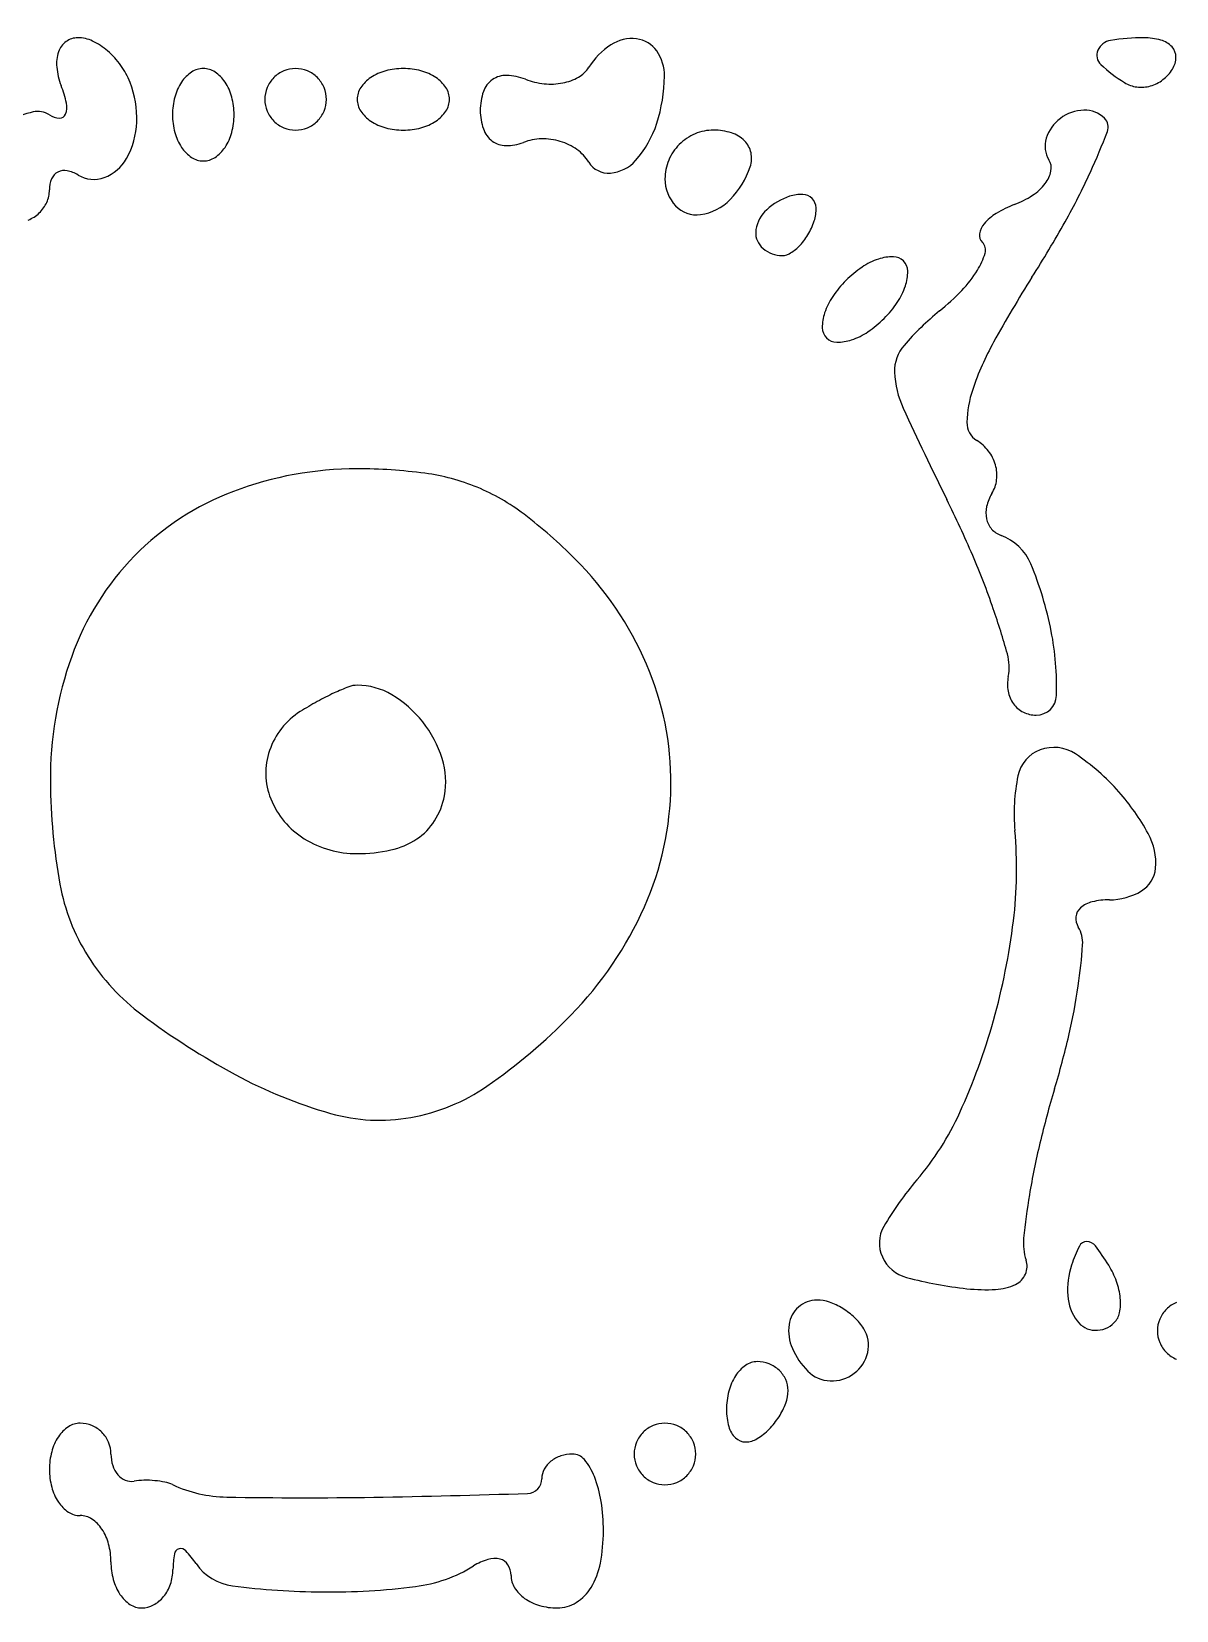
# Model space of a CAD drawing. Header units: metres. Extents: x -22 to 82, y -7 to 32.
# Drawn here: x 10.2947 to 10.3734, y 27.8748 to 27.9833 of the extents above; entities that cross this region are included whole.
import ezdxf

# ---------------------------------------------------------------- set-up
doc = ezdxf.new("R2010")
doc.units = ezdxf.units.M
doc.header["$LTSCALE"] = 2
doc.header["$MEASUREMENT"] = 0
doc.layers.add('ZSILUETAEDIFICIO', color=253, linetype='CONTINUOUS')
doc.layers.add('ZVEREDA', color=253, linetype='CONTINUOUS')

msp = doc.modelspace()

# ---------------------------------------------------------------- hatches: boundary and pattern name
at = {"layer": 'ZVEREDA'}
h = msp.add_hatch(dxfattribs=at)
h.set_pattern_fill('AR-SAND', color=256, scale=0.08)
h.set_pattern_definition([(37.50000000000001, (100.3217642182751, 117.4581959786875), (-0.0050394686487687, 0.1541459015210527), [0, -0.1216, 0, -0.136, 0, -0.13]), (7.499999999999999, (100.3217642182751, 117.4581959786875), (0.1415821364214182, 0.2257716852183792), [0, -0.0656, 0, -0.1096, 0, -0.042]), (327.5, (100.2233642182753, 117.4581959786875), (0.2491313489401196, 0.0004527242829572), [0, -0.04, 0, -0.144, 0, -0.188]), (317.5, (100.2233642182753, 117.4581959786875), (0.2404901283657835, 0.0702140451947399), [0, -0.02, 0, -0.0944, 0, -0.108])])
h.paths.add_polyline_path([(31.4583351261974, 30.10001185127862), (-5.580466054143699, 30.14202237673669), (-5.496152509190097, 24.7095630808688), (0.5053741138006274, 24.71459050236479), (0.5053741138006274, 23.02514520136083), (2.905374113800207, 23.02514520136083), (2.905811148500817, 24.71459050236479), (7.70575982083821, 24.71459050236479), (7.70575982083821, 23.02524487001511), (10.1053227861378, 23.02524487001511), (10.1057598208379, 24.71459050236479), (12.50561829493628, 24.71459050236479), (14.90575982083172, 24.71459050236479), (14.90575982083172, 23.02514520136083), (17.30547676903481, 23.02514520136083), (17.30591380373539, 24.71459050236479), (22.10547676902863, 24.63459050236452), (22.10547676902863, 23.02461800278962), (24.5050398048495, 23.02461800278962), (24.5050398048495, 24.63406330379348), (31.4583221007949, 24.61459050236454), (29.30561829493013, 24.61459050236454), (29.30561829493013, 20.61092766967829), (30.50572014345363, 20.61326742045304), (30.50572014345363, 24.61459050236454), (31.4583221007949, 24.61459050236454)])
h.paths.add_polyline_path([(3.274978631708791, 29.84745587849517), (21.85115500656482, 29.84745587849517), (21.85115500656482, 26.26298918530352), (3.274978631708791, 26.26298918530352)], flags=16)
edge = h.paths.add_edge_path(flags=0)
edge.add_line((4.190763625501631, 28.45334721717251), (4.191796270515823, 28.45334721717251))
edge.add_arc((4.030850849770815, 28.47872758158093), 0.1629343160792154, 351.0385129392877, 357.3660182868147)
edge.add_arc((4.112611057247875, 28.47496619707363), 0.0810876329450389, 344.53720768220717, 357.3660765305271, ccw=False)
edge = h.paths.add_edge_path(flags=0)
edge.add_arc((4.129473601766023, 28.48361260777853), 0.0424070857397566, 8.446156974039805, 17.04280200703507)
edge.add_arc((4.048520085864993, 28.46875624364435), 0.1245244297232045, 3.3254775150875844, 12.657113459455672, ccw=False)
edge.add_arc((4.009668740244905, 28.46649875537224), 0.1634413066505545, 3.325477516473139, 5.867953198212037)
edge.add_arc((4.024461425057098, 28.46801930679646), 0.148570677863494, 5.867861931155238, 8.446156969658695)
edge = h.paths.add_edge_path(flags=0)
edge.add_arc((4.187625943115307, 27.71049756740979), 0.005506773619038, 0, 44.649192788606285, ccw=False)
edge.add_line((4.193132716734738, 27.71049756740979), (4.193170576032799, 27.71059180186387))
edge.add_arc((4.083131412969806, 27.72142825678299), 0.110571452748189, 354.3757511834748, 357.7808422671732)
edge.add_arc((4.083495542828814, 27.72707965905653), 0.1105714527485412, 354.8460124112327, 363.6003750095574)
edge.add_arc((4.265141154600997, 27.71569919341579), 0.0736096129205384, 165.585485692761, 181.0365879312016)
edge = h.paths.add_edge_path(flags=0)
edge.add_ellipse((4.155844521799992, 27.55226263330349), major_axis=(-0.004886144824328529, 0.5517489951021792), ratio=0.0764573230342362, start_angle=264.41174822548277, end_angle=281.9145976805995, ccw=False)
edge.add_arc((-177.0033036909715, 27.24610176780652), 181.2017851309283, -3.410605131648481e-12, 0.07993633669821065, ccw=False)
edge.add_line((4.198481439956822, 27.24610176779618), (4.210484766247419, 27.6590139235833))
edge.add_ellipse((4.18687514976483, 27.77778923014426), major_axis=(0.01575538398604225, -0.1077800230216994), ratio=0.5161088083865675, start_angle=337.05526251174393, end_angle=345.80434126128097, ccw=False)
edge = h.paths.add_edge_path(flags=0)
edge.add_arc((387.0379938681306, 26.57348742740584), 383.1770730560518, 179.7962796488156, 179.8227156500893, ccw=False)
edge.add_arc((63.47661150482531, 27.72394417231078), 59.61364541384286, 179.6242268241421, 179.7962796450261, ccw=False)
edge.add_arc((107.9126775625507, 27.43250698258277), 104.0506671673548, 179.4892207827528, 179.6242268252662, ccw=False)
edge.add_arc((4.908773407262004, 28.32581589378475), 1.043191389333353, 173.5744382351789, 178.1175676432889, ccw=False)
edge.add_arc((3.941956756071903, 28.43638332363668), 0.0700943375474026, 136.9440126095541, 174.9430767679891, ccw=False)
edge.add_arc((3.939591411760631, 28.44492007257332), 0.0627084935053294, 98.57263522089539, 141.1716653543758, ccw=False)
edge.add_arc((3.971787529488921, 28.27408536092594), 0.2365196678389941, 91.78341864015289, 100.1162303726033, ccw=False)
edge.add_arc((4.161354391850892, 22.18584956753244), 6.327705978506592, 91.01273401402932, 91.78341864030182, ccw=False)
edge.add_line((4.049514576590127, 28.51256710557305), (4.169165289891879, 28.51468221717266))
edge.add_line((4.169165289891879, 28.51468221717232), (4.179750299263304, 28.53043944484654))
edge.add_arc((4.190827730734469, 28.52494372944767), 0.0123657743692955, 51.76101418273163, 153.6131534045893, ccw=False)
edge.add_line((4.198481439891822, 28.53465625290397), (4.198481439891822, 28.53636044799151))
edge.add_arc((4.193339192636984, 28.51586697619842), 0.0211287740527576, 75.9140893002533, 183.0668013861589)
edge.add_line((4.172240678425823, 28.51473658199643), (4.049514576590127, 28.51256710557305))
edge.add_arc((4.161354391844498, 22.18584956753244), 6.327705978506354, 91.01273401397248, 91.78341864024476)
edge.add_arc((3.971787529489319, 28.27408536092594), 0.2365196678390667, 91.78341864027549, 100.1162378328985)
edge.add_arc((3.941258338745911, 28.44519436956017), 0.0627084935053418, 100.1162378329312, 120.5228893311077)
edge.add_arc((3.942263761789718, 28.43729516592452), 0.0700943375474093, 117.9506432260986, 158.4595108276586)
edge.add_arc((4.001405707587139, 28.41591235581501), 0.1329691207264811, 159.2459526752788, 175.8968395766796)
edge.add_arc((4.909294928725814, 28.35078371074917), 1.04319138933335, 175.8968395763732, 179.4892207827571)
edge.add_arc((107.9126775622392, 27.43250698108915), 104.0506671670563, 179.4892207819287, 179.6242268244366)
edge.add_arc((63.47661150489225, 27.72394417644966), 59.6136454138861, 179.6242268281098, 179.7962796489794)
edge.add_arc((387.0379938451551, 26.57348740949783), 383.1770730331307, 179.7962796461218, 179.8227156473993)
edge.add_line((3.862755088178147, 27.75911035599103), (3.884622839891307, 27.72070371717251))
edge.add_arc((3.929255688633731, 27.74845655913333), 0.0525576961415898, 211.8734753522308, 222.0820973833024)
edge.add_arc((3.940104661909288, 27.75825274944765), 0.0671749997825091, 222.0818102784924, 230.2563674642507)
edge.add_arc((3.958449832274908, 27.78343227505326), 0.0982851158739191, 231.4181484407944, 254.9741783521728)
edge.add_arc((3.959368323424485, 27.7758030788865), 0.0911999037654329, 253.1739702547738, 268.217256623099)
edge.add_arc((3.968627737210397, 41.24924821526616), 13.56460629090511, 269.9489048779313, 270.3532500274084)
edge.add_arc((4.049525169780992, 16.95504494612499), 10.72985513343538, 89.5075836061958, 89.98540653837108, ccw=False)
edge.add_arc((4.130247462298712, 27.54011210430104), 0.1448483138350315, 64.17034698782749, 85.44946313993978, ccw=False)
edge.add_arc((4.191746138397974, 27.66642980881176), 0.0043674083606586, 1.4282544963651844, 68.34992075025048, ccw=False)
edge.add_arc((4.197384248272812, 27.67701561994579), 0.0105538936861254, 212.0429010611537, 263.0773218994982, ccw=False)
edge.add_arc((4.200612712082403, 27.70999352945552), 0.0404527841329601, 231.8085000024286, 252.4850053579366, ccw=False)
edge.add_arc((4.161788889977004, 27.66257060467501), 0.0208577567284913, 48.53142696656482, 82.63062587060486)
edge.add_arc((4.11933816690663, 27.13308106570912), 0.5520225538390414, 85.31102351279071, 89.99478211468639)
edge.add_arc((4.118411279294634, 16.9552485283175), 10.72985513343608, 89.99478211606726, 90.35325002811415)
edge.add_arc((4.073781246147718, 41.2494889468843), 13.56460629090747, 269.50474175352076, 269.9090879921701, ccw=False)
edge.add_arc((3.956613111675125, 27.77658927219733), 0.0911999037654514, 239.2648217281377, 269.94890487625094, ccw=False)
edge.add_arc((3.940104661909288, 27.75825274944765), 0.0671749997825307, 215.766892496466, 243.3781184107606, ccw=False)
edge.add_line((3.885598753388649, 27.71898970661965), (3.862755088177721, 27.75911035598011))
edge = h.paths.add_edge_path(flags=0)
edge.add_arc((3.982208672812931, 27.77710128656037), 0.0039699795081061, 57.093542815945284, 128.0095147918335, ccw=False)
edge.add_arc((3.983777369758798, 27.77691396217733), 0.0035691351575788, -36.39606693346491, 80.51639118771561, ccw=False)
edge.add_arc((3.985008823383225, 27.77555727172944), 0.0018093348073117, 293.7971605359992, 335.12409378026587, ccw=False)
edge.add_arc((3.984854518882713, 27.77590723729099), 0.002191808038586, 257.1681723130867, 293.7964911424778, ccw=False)
edge.add_arc((3.98554989726631, 27.77896024180501), 0.0053230039216045, 238.282669802615, 257.1684968903267, ccw=False)
edge.add_arc((3.980302814458611, 27.77683864407101), 0.0034331700992157, 99.02971341141892, 315.4979837284754, ccw=False)
edge = h.paths.add_edge_path(flags=0)
edge.add_arc((4.003867887505493, 27.77651366478631), 0.0041965817445002, 179.5419055987072, 270.4580944011244)
edge.add_arc((4.003949051078308, 27.77651352882827), 0.0041965817444636, 269.3499522369119, 383.1232100615633)
edge.add_arc((4.003864094692489, 27.77672872215237), 0.0041965817444639, 19.96411019100292, 182.4788541983977)
edge = h.paths.add_edge_path(flags=0)
edge.add_arc((3.979353550216473, 28.42993420992462), 0.0009651872828333, 125.0907544769644, 237.6009057839097)
edge.add_arc((3.995965221876986, 28.40704187017155), 0.0279429480104366, 127.8062335931203, 268.779035296377)
edge.add_line((3.995369806797299, 28.37910526650563), (4.002718144077988, 28.38645734180113))
edge.add_arc((4.10007393273122, 28.38764962442366), 0.0973630891154655, 166.3647067637932, 180.7016464897838, ccw=False)
edge.add_arc((3.991574634341134, 28.42003595056144), 0.0167827455633406, 325.7976337708378, 488.477492724186)
edge.add_arc((3.995342312636922, 28.45231582363164), 0.0238394652163404, 233.4109544616884, 272.5958997522416)
edge.add_arc((3.987035091752404, 28.42505208948006), 0.0100004255996245, 20.17316381762081, 145.4473270086913)

# ---------------------------------------------------------------- linework, layer by layer
at = {"layer": 'ZSILUETAEDIFICIO'}
for centre, radius, start, end in [((10.29788439042682, 27.98149539649131), 0.0013761697627867, 90.0004711870397, 126.1890450911777), ((10.29788440290642, 27.98052454962436), 0.0023470166298763, 64.55585250378189, 90.00058093478525), ((10.33596564561248, 27.98011964193927), 0.0026951102455217, 83.18615305759296, 122.8468813731095), ((10.33605258711373, 27.98084731435051), 0.0019622624011989, 34.72667993672223, 83.18596326425683), ((10.37113656104913, 27.96833488388285), 0.0145366823713132, 89.99983027874644, 99.02840938595568), ((10.37113660548923, 27.97849406249435), 0.004377503759770001, 74.56910225859814, 90.00001805850596), ((10.29884095238572, 27.98110741654915), 0.0024228662048525, 160.7211070503035, 186.2156356135474), ((10.29793685054372, 27.98142364020816), 0.0014650574854026, 126.1878937455916, 160.7205737605804), ((10.2968727121054, 27.97839840174618), 0.0047015915535132, 49.4225878014368, 64.55460659138019), ((10.29632843994233, 27.97776277664934), 0.0055384018349246, 35.44535559385688, 49.42329428440875), ((10.33715188607238, 27.97828227956035), 0.0048821326368753, 122.8470026256152, 148.2829025989663), ((10.33521156810161, 27.98026436962192), 0.0029855597848281, 359.2984879941539, 34.72693193875806), ((10.36877353012889, 27.981667972678), 0.0008650470164518, 156.6835480416394, 226.7240309491135), ((10.36903602709091, 27.98155484469254), 0.0011508836762109, 99.02949348470847, 156.6840249350157), ((10.3718645498318, 27.98113132833032), 0.0016416174216916, 42.48827374209792, 74.56876527833937), ((10.3723228898273, 27.98155114552173), 0.0010200693338153, 359.2821887317184, 42.48833579220006), ((10.30142648662169, 27.98138907084245), 0.0050236961540471, 186.2163325502615, 200.9941715939194), ((10.2965245136499, 27.97790232857398), 0.005297736843562999, 20.99390188602725, 35.44556828496974), ((10.30650427275464, 27.97930357134766), 0.0014529949063685, 89.99974941824253, 123.7181324802564), ((10.3065042854644, 27.97930357134697), 0.0014529949071541, 56.28186753465799, 90.0002505996834), ((10.31284930226522, 27.97865827538203), 0.0020982908721129, 90.00063228884795, 112.6246928624542), ((10.31284925595384, 27.97865827538203), 0.0020982908721548, 67.37530713754586, 89.99936771115203), ((10.32025176619183, 27.97602186174828), 0.0047347045057479, 89.9998436816222, 104.8422710778426), ((10.32025179202702, 27.97602186174663), 0.0047347045074451, 75.1577289217782, 90.0001563183778), ((10.33132042008921, 27.98188629981831), 0.0019731541939017, 299.3352008811179, 328.2821837043081), ((10.37516344183342, 27.98845433679446), 0.0101862974427074, 226.7234678354805, 238.2821338653045), ((10.37078042730971, 27.98215897248451), 0.0027332122376638, 307.615097984987, 328.283227396691), ((10.37175241372941, 27.98155828305227), 0.001590590080493, 328.2827751652152, 359.2825440590244), ((10.28872808573513, 27.9765162396655), 0.0085775489642588, 12.52261491487041, 20.99325984415045), ((10.29496941263713, 27.97730564034879), 0.0069633826628193, 358.1092460955767, 20.99337005717222), ((10.30787487850762, 27.9779151087663), 0.0034424800042702, 146.3101694336684, 165.1579817332098), ((10.30707510367284, 27.9784482928228), 0.002481269816761, 123.7188989344865, 146.3102772408539), ((10.30593345454619, 27.9784482928228), 0.002481269816812, 33.68972275914614, 56.2811010655135), ((10.30513367971142, 27.9779151087663), 0.0034424800043032, 14.84201826679024, 33.68983056633075), ((10.31286122961842, 27.9786296571848), 0.0021293174230358, 135.0007884600759, 157.3767585326241), ((10.3128611881782, 27.97862961574566), 0.0021293174223537, 112.6232414551537, 134.9992115269353), ((10.31283737004082, 27.97862961574566), 0.0021293174223536, 45.00078847306464, 67.37675854484628), ((10.31283732860061, 27.9786296571848), 0.0021293174231576, 22.62324146737595, 44.9992115399241), ((10.31938755254052, 27.97807074169066), 0.0024812698169382, 123.6897227562339, 146.2811010611397), ((10.31992073659723, 27.97727096685503), 0.00344248000506, 104.8420182592565, 123.6898305579238), ((10.32058282162214, 27.97727096685645), 0.0034424800037724, 56.31016943578206, 75.15798173492284), ((10.32111600567831, 27.97807074169066), 0.0024812698169502, 33.71889893886028, 56.31027724376609), ((10.32729744373842, 27.97865376137867), 0.0016308649787829, 124.5888248484305, 161.3897944926851), ((10.32729441400062, 27.97865817741047), 0.0016255095620043, 87.71215275547668, 124.5892719344401), ((10.32719820269881, 27.97624992597963), 0.0040356820803201, 69.00619993708933, 87.71218742887334), ((10.33041843828664, 27.98464178850332), 0.004952825796943, 249.0068131922719, 264.2750533338143), ((10.33036877318432, 27.98414612987312), 0.0044546851548865, 264.2747183380143, 280.8063003641457), ((10.33053257607591, 27.98328826911626), 0.0035813258580781, 280.8053663841579, 299.3346788296794), ((10.32724452309211, 27.98036206985387), 0.0109532038226292, 342.1114669198017, 359.2977071008046), ((10.37091740305124, 27.98158421476097), 0.0021099478902022, 238.2822481462088, 263.0229542478415), ((10.37094739656251, 27.98182929925684), 0.0023568608725388, 263.0229402028448, 285.7938326228482), ((10.37089686966621, 27.982007906587), 0.0025424775355707, 285.7939818250169, 307.6143388600678), ((10.30912398361599, 27.97758407917138), 0.0047347045065356, 165.1577289189461, 180.000156315616), ((10.30388457460251, 27.97758407917138), 0.0047347045069633, 359.999843684384, 14.84227107964893), ((10.31283256998151, 27.97864154309883), 0.0020982908719275, 157.3753071490141, 179.9993677235803), ((10.31283256998199, 27.97864158940934), 0.0020982908724451, 180.0006322764197, 202.6246928519422), ((10.31286598823749, 27.97864154309883), 0.0020982908719379, 0.0006322764196846798, 22.62469285098589), ((10.31286598823701, 27.97864158940934), 0.0020982908723822, 337.3753071480579, 359.9993677235803), ((10.3185322740166, 27.97864157260898), 0.0014529949071541, 146.2818675396374, 180.0002505907335), ((10.3185322740166, 27.9786415598993), 0.001452994907125, 179.9997494092665, 213.7181324603626), ((10.32197128420222, 27.97864157260898), 0.001452994907125, 359.9997494092665, 33.71813246036258), ((10.32197128420222, 27.9786415598993), 0.0014529949071541, 326.2818675396374, 0.0002505907334507337), ((10.32960514848011, 27.97787675094384), 0.0040658693707544, 161.3908047171616, 180.0004888436717), ((10.29656964024323, 27.96961223414974), 0.0083480657064606, 102.1079080472879, 114.5026376000195), ((10.2951362718174, 27.97629387872695), 0.0015144049526643, 58.28308189407651, 102.1085250096308), ((10.2967333312838, 27.97887795828217), 0.0015233682596247, 238.2816375266992, 265.9382635103265), ((10.2966548143165, 27.97777220330983), 0.0004148291430586, 265.9379430707298, 338.1727964447121), ((10.29584429544391, 27.97809679341754), 0.0012879268354936, 338.1744809048202, 12.52344295211438), ((10.30912398361599, 27.97758405333667), 0.0047347045065238, 179.999843684384, 194.8422710810539), ((10.30388457460251, 27.97758405333667), 0.0047347045069904, 345.1577289203511, 0.0001563156159636134), ((10.31286122961799, 27.97865347532326), 0.0021293174226753, 202.6232414720938, 224.9992115442445), ((10.31283732860112, 27.97865347532326), 0.002129317422616, 315.0007884557555, 337.3767585279062), ((10.31938755254052, 27.97921239081762), 0.0024812698169502, 213.7188989388603, 236.3102772437661), ((10.32111600567831, 27.97921239081762), 0.0024812698169382, 303.6897227562339, 326.2811010611397), ((10.32945097932523, 27.97787673161002), 0.0039117002156982, 180.0002249223394, 198.8446226699693), ((10.36710960641113, 27.97505053897845), 0.0028516171902083, 91.88304132532858, 126.774066504203), ((10.36707899624591, 27.97598188069082), 0.0019197725853918, 45.00005697161358, 91.88332941118679), ((10.29646894551641, 27.97725612484902), 0.005463032490227, 330.6612510728998, 358.1093836502315), ((10.30787487850722, 27.97725302374181), 0.0034424800037987, 194.8420182687308, 213.6898305673759), ((10.30513367971179, 27.97725302374181), 0.0034424800038306, 326.3101694326241, 345.1579817312688), ((10.31286118817863, 27.97865351676251), 0.0021293174227384, 225.0007884644147, 247.3767585358996), ((10.31284930226482, 27.97862485712596), 0.0020982908719275, 247.3753071490038, 269.9993677235803), ((10.31284925595421, 27.97862485712596), 0.0020982908719379, 270.0006322764197, 292.6246928509962), ((10.3128373700404, 27.97865351676251), 0.0021293174226753, 292.6232414641004, 314.9992115355853), ((10.31992073659814, 27.98001216565297), 0.0034424800053241, 236.3101694273638, 255.1579817261073), ((10.32025176619092, 27.98126127075994), 0.0047347045058535, 255.1577289335048, 270.0001563293731), ((10.3202517920279, 27.98126127076154), 0.0047347045073897, 269.9998436706269, 284.8422710668997), ((10.3205828216212, 27.98001216565154), 0.0034424800039879, 284.8420182797133, 303.6898305789286), ((10.32739308983514, 27.97717435752293), 0.0017372489031143, 198.8439223932805, 233.4012441090248), ((10.33081849357472, 27.97920840585726), 0.0071976471906533, 318.5729319798248, 342.1121701658785), ((10.34157803244833, 27.97320434944328), 0.003322216810957999, 90.00005758099806, 112.6241181565138), ((10.34157804857773, 27.97251016811543), 0.0040163981387212, 72.36605889792648, 90.00027772273393), ((10.3421183490052, 27.97421002266333), 0.0022327417719596, 44.99933744428589, 72.36523469559911), ((10.3670317487119, 27.97515472339802), 0.0027215548416075, 126.7742129103868, 162.6989894877323), ((10.32500030851878, 27.99302786906298), 0.0466773528830169, 335.458924748474, 339.1800731873709), ((10.3678361277027, 27.97673899995385), 0.0008490356329610001, 339.1812129162678, 45.00071068386769), ((10.3070751036737, 27.97671983968513), 0.0024812698173169, 213.6897227431289, 236.2811010480333), ((10.30593345454534, 27.97671983968513), 0.0024812698173916, 303.7188989519667, 326.3102772568711), ((10.32731620852181, 27.97707085592793), 0.0016083174627474, 233.4017512585288, 269.6631877464806), ((10.3273259727568, 27.97873345903946), 0.0032709492460149, 269.663353472649, 290.9939580991854), ((10.32983278958022, 27.97220081420124), 0.0037261629561649, 91.36727199433673, 110.9933804957318), ((10.32984302422051, 27.97177081324054), 0.0041562856982848, 73.28413218616531, 91.36687795553166), ((10.32990749582561, 27.97198521600899), 0.0039323992798358, 54.66399438755398, 73.28528990820887), ((10.34159698026383, 27.97315885512944), 0.003371493815254, 134.9998801921818, 157.3758502657733), ((10.34159699023374, 27.97315886509915), 0.003371493815501, 112.624149727694, 135.0001197996173), ((10.3425338987565, 27.97462551264596), 0.0016451079405434, 12.10475329286791, 45.00057271115317), ((10.36614657970742, 27.9754304260025), 0.0017944431479729, 162.6985637591424, 211.7171049407999), ((10.2986702902374, 27.97601882784676), 0.0029377953821204, 290.5661486920365, 330.661278597407), ((10.30650427275464, 27.97586456116051), 0.001452994906472, 236.2818675247009, 270.0002505817574), ((10.3065042854644, 27.9758645611613), 0.001452994907125, 269.9997494003166, 303.7181324603626), ((10.33046046673672, 27.97276522594035), 0.0029762652309606, 31.71747631306797, 54.66331695701907), ((10.33435151218941, 27.97517001685816), 0.001597929132291, 211.717244436235, 274.614019298625), ((10.33427148831672, 27.97616127836733), 0.002592415532165, 274.6145644374293, 318.5729769680648), ((10.3415514959195, 27.97317781291628), 0.0033222168099217, 157.3758818570531, 179.9999424346871), ((10.342365999338, 27.97458949129282), 0.0018168279232969, 341.5660948638549, 12.10513154797053), ((10.36371702924839, 27.97392888198402), 0.0010616643207848, 348.4929005347532, 31.71806480862316), ((10.29790756119129, 27.97242137517475), 0.0019782820818055, 157.4008931939004, 179.9995343017937), ((10.29693307598183, 27.97282700200464), 0.0009227468862941, 117.4558919021167, 157.4012148695789), ((10.29695963111024, 27.9727758972648), 0.0009803391537823, 79.00503274305181, 117.4559784103447), ((10.29671877304122, 27.97153611578966), 0.0022433002439733, 58.28302591507511, 79.0054846621098), ((10.29897964305499, 27.97519432283161), 0.0020571662401764, 238.2826025295501, 290.5662115923235), ((10.34093785893882, 27.97317781471077), 0.0027085798293285, 179.9999673515217, 223.1919616819757), ((10.33850433240539, 27.97587678777001), 0.0058874057339091, 315.7191378435123, 341.5646885133409), ((10.36272991009332, 27.97412987337827), 0.0020690380182998, 322.2331418412205, 348.4920226181871), ((10.32584856098831, 27.99264013420282), 0.0457446844434442, 330.670413030206, 335.4594138678297), ((10.29381556467862, 27.97242136046702), 0.0021137144310583, 336.1514131088895, 0.0008345354433975461), ((10.34818916209289, 27.96779693083863), 0.004408622748426, 108.4350044493388, 132.3404218713702), ((10.3476077073108, 27.96954118958325), 0.0025700014633503, 87.94690599455667, 108.4342997518662), ((10.3476656816413, 27.97115795771384), 0.0009521942403373, 45.00047108330311, 87.94783593554145), ((10.35987459052399, 27.97756698805784), 0.0065937889967128, 290.9935866966597, 303.1773878981153), ((10.36149765876172, 27.97508452850326), 0.0036278227217521, 303.177505417788, 322.2335895297977), ((10.2936753368806, 27.97248340740913), 0.0022670560621993, 313.5210415632562, 336.150095179111), ((10.3403920543185, 27.97266540498231), 0.0019599367815703, 223.1917665750528, 278.1300395459829), ((10.34016457058513, 27.97425766597746), 0.0035683658053036, 278.1303520146452, 315.7196609946061), ((10.34681304935953, 27.96930710987704), 0.0023655057711426, 132.3403015115755, 170.4168528034809), ((10.34766567056948, 27.97115796878586), 0.0009521942401463, 2.05216406495398, 44.99952890701291), ((10.34604890243889, 27.97109999445433), 0.0025700014630342, 341.5657002673572, 2.053094025883618), ((10.36510015708541, 27.96394917811295), 0.0079922074926413, 110.993104154078, 120.8590680277384), ((10.29360395243, 27.97255855531546), 0.0023707042528016, 291.4541773038613, 313.5213794740971), ((10.34377139886439, 27.97185922161981), 0.0049707197758006, 329.3925924082491, 341.5647382415838), ((10.36123615396011, 27.96919491778397), 0.0014023806256185, 139.8469960418925, 171.4581336730947), ((10.36270745622571, 27.96795372934127), 0.0033272907806528, 120.8603941139049, 139.8481958456619), ((10.29294099358484, 28.01112976446331), 0.0834908686150659, 327.6178560718366, 330.6701655407944), ((10.34583160771012, 27.96947280575779), 0.0013701752551993, 170.4166207775784, 224.2248608628947), ((10.3446281842823, 27.97135233380698), 0.0039752216563167, 315.0002779697801, 329.3930489699327), ((10.36053295770833, 27.9693005302118), 0.0006912976814, 171.4576157185514, 224.9991419326459), ((10.3595206639354, 27.96828824493116), 0.0007402958964569, 343.5969781599722, 45.00033652195721), ((10.34631856788772, 27.96994678512561), 0.0020497241166552, 224.2252615798359, 264.0938896143108), ((10.34622397001633, 27.96903234286293), 0.0011304018614634, 264.0939345641192, 298.1302499128665), ((10.3453919889468, 27.97058858601349), 0.002895078954781, 298.1296989288231, 314.9995858144117), ((10.35436144225491, 27.96329201714826), 0.004614817872038, 108.4350090100111, 124.1403618212516), ((10.3538927297557, 27.96469798925216), 0.0031327757134797, 89.44172692764357, 108.4340809218915), ((10.35391353173713, 27.96683081673314), 0.0009998467915908, 45.0000870655147, 89.44285495661036), ((10.35568978699644, 27.96941601096233), 0.0047337247918408, 327.9564193619751, 343.5963037375016), ((10.35600990592212, 27.96086102961362), 0.0075520160018271, 124.140755344893, 135.0004837453689), ((10.35391352958803, 27.96683081888165), 0.0009998467921052, 0.5571450430118278, 44.99991292527574), ((10.35178062737924, 27.96681000439969), 0.0031328505600386, 341.5661343702301, 0.5584883639969244), ((10.35231497035264, 27.97152829126395), 0.0087150707260125, 316.3483042381651, 327.9570332597578), ((10.3560098157497, 27.96086093944183), 0.0075520160014988, 134.999516254638, 145.8592446555551), ((10.35037482063692, 27.9672787169003), 0.0046147358432878, 325.8591350849982, 341.5644878966339), ((10.34658885205434, 27.9769912597165), 0.0166291376367918, 309.1899959850585, 316.3478067413018), ((10.43538594167262, 27.92079400448074), 0.0851837079144767, 147.6180230173532, 151.0972138222045), ((10.35357884071411, 27.96250949374104), 0.0046147773526595, 145.8606566122675, 161.5660094245865), ((10.34794374246823, 27.96892719306385), 0.0075520160008479, 314.9995162741395, 325.8592446751365), ((10.35217286861214, 27.96297804088164), 0.0031327874858826, 161.5645502378535, 180.5569042338265), ((10.34794365229871, 27.96892710289677), 0.007552016002631, 304.1407553237989, 315.0004837246238), ((10.3696777727352, 27.94867144162663), 0.0199100242974083, 129.1901594408816, 138.9778867033177), ((10.3500400286309, 27.96295731362636), 0.0009998467919445, 180.5571450302442, 224.9999129160639), ((10.35004002648182, 27.96295731577527), 0.0009998467918181, 225.0000870747266, 269.4428549567406), ((10.34959212846363, 27.9664960247265), 0.0046147358430131, 288.4355120989071, 304.1408649103293), ((10.35006084096383, 27.96509021798425), 0.0031328505597873, 269.441511635951, 288.433865631083), ((10.3566554345459, 27.96000045353196), 0.0026494390623058, 138.9785257790494, 182.2450393382684), ((10.37832853507351, 27.95229490448384), 0.0200081423335854, 151.096961026705, 161.3010084800342), ((10.36051856308021, 27.96015180527036), 0.0065155313293882, 182.2441956947185, 204.7248105696715), ((10.36656496807493, 27.95627648035003), 0.0075890258232099, 161.3014296036466, 178.6563040271845), ((10.57031012019502, 28.0567575501683), 0.2374812590550296, 204.7253198702266, 206.4049728691032), ((10.36040559395522, 27.95642092412214), 0.001427958257848, 178.6550261058382, 238.2816877266451), ((10.358055386823, 27.95261817208802), 0.0030424328436004, 37.71700124704883, 58.28328529711202), ((10.3582333315023, 27.9527558471425), 0.0028174467837295, 15.93020991159634, 37.71604544495621), ((10.35844141443039, 27.95281519871401), 0.0026010649168457, 353.143848185882, 15.93107931272008), ((10.31707928518489, 27.92916383381862), 0.0240977324354271, 90.00001444518414, 110.6708717437531), ((10.31707934551812, 27.91803960400563), 0.0352219622485053, 82.39699836569758, 90.00010802722284), ((10.3198357302042, 27.93868999418083), 0.0143884250808254, 67.55704618837044, 82.39673490409344), ((10.35872458001649, 27.95278122500287), 0.0023158685699605, 328.2815195609827, 353.142049357539), ((10.31520435474181, 27.93413328922844), 0.0187863436117277, 110.6708252593273, 135.5827686049558), ((10.31985892321811, 27.93874593518228), 0.0143278668023636, 52.67933684283933, 67.55736670442788), ((10.36319345601922, 27.95001924062677), 0.0029376455322611, 148.2822051728098, 166.9825011599382), ((10.29066882355781, 27.91791232209846), 0.0747322130162383, 23.16350619629979, 26.40485608258285), ((10.3622374015797, 27.95024031798431), 0.001956363062202, 166.9838486264201, 192.3423265718711), ((10.30749245009682, 27.92252464909853), 0.0347254102738012, 45.0001028364198, 52.6794456695019), ((10.36185828417339, 27.95015733756532), 0.0015682706029647, 192.3413976871582, 221.2324432805304), ((10.36185345586929, 27.95015308758252), 0.0015618382873594, 221.231938675089, 250.2127528168926), ((10.36013957726638, 27.94538927211784), 0.0035008998698039, 22.51209520336312, 70.2127964773887), ((10.31537708406699, 27.93396407152864), 0.0190281494205006, 135.5828398931156, 160.3090484440457), ((10.31557864031512, 27.9306109770165), 0.0232897130307651, 23.33877272646471, 44.99991379221292), ((10.30829343681739, 27.92545281385742), 0.0555622884338024, 19.11577198040371, 23.16364161145905), ((10.3408847649232, 27.93740891804993), 0.024343976643915, 11.0987958494281, 22.51206722310275), ((10.31287964586429, 27.92704255282234), 0.0507083639024234, 15.43885172697515, 19.11555022178198), ((10.34538781461762, 27.93829228869697), 0.0197550987581727, 358.2457023559446, 11.09877962340435), ((10.35846730869233, 27.93963274394798), 0.0034140945381632, 349.0685864987991, 15.43897152190242), ((10.3210614022625, 27.931929757403), 0.0250655252832738, 160.3089488486868, 180.4211495742313), ((10.31816691125388, 27.93172768155364), 0.0204708168864225, 359.4781649388862, 23.33892181814861), ((10.31707925404203, 27.93676842362134), 0.00162336763284, 89.9991152579867, 110.928640514134), ((10.31707929969502, 27.93372499464397), 0.0046667966102066, 59.31421374349204, 90.0002527349252), ((10.36455756726471, 27.93845648903527), 0.0027887133016961, 169.0687342221401, 189.9148460061585), ((10.32506419394551, 27.91781582191777), 0.0222201819219981, 118.8594868807401, 122.3636528474093), ((10.3231859612149, 27.92122383442876), 0.0183288701298802, 114.8110176768012, 118.8593455310849), ((10.32225003104463, 27.92324883881042), 0.0160980388987206, 110.9299855363045, 114.8117471371118), ((10.31551133718114, 27.93108283352296), 0.0077391770933958, 38.30097210563677, 59.31390526950449), ((10.363839030995, 27.93833086727778), 0.0020592784548076, 189.9141541715496, 216.0787102454661), ((10.3637458521259, 27.93773001892629), 0.0013884526721416, 270.000081855418, 358.2458140131635), ((10.31592463341141, 27.93223766533401), 0.0051461919289804, 122.3635704094875, 160.9798077874437), ((10.36366462510361, 27.9382038445263), 0.0018435188850318, 216.080141351737, 244.0077625479987), ((10.36374586525449, 27.93837037571149), 0.0020288094574732, 244.0066102886539, 269.9996852545788), ((10.31533893205071, 27.93094665661727), 0.0079588761568745, 17.5995100152579, 38.3010556536219), ((10.36494554735623, 27.93143016655563), 0.00269248718082, 56.40365077239908, 110.3538609048958), ((10.31557237640092, 27.93235907155554), 0.004773600367838001, 160.9795300933808, 201.8273908289385), ((10.31797482293115, 27.93178279914997), 0.0051935452421162, 349.0990769745295, 17.59936802823328), ((10.36484744371484, 27.93169469598803), 0.0024103522057111, 110.3545643325429, 168.4169457580139), ((10.35804622976892, 27.92104409673931), 0.0151612894245038, 41.36199374185941, 56.40433332860145), ((10.37516430136364, 27.92957998465454), 0.01294171279046, 168.4163200106871, 185.1854525718901), ((10.33709721367933, 27.93204756360666), 0.041101769422421, 180.4210571595187, 190.2545371042931), ((10.31815471531013, 27.93174810425069), 0.0050103377052898, 327.9289964221923, 349.09963935183), ((10.31758712053514, 27.93173292874246), 0.0210506313476901, 335.9986611767474, 359.4782562256601), ((10.35729389924992, 27.92038185337429), 0.0161635705597145, 28.94381519239494, 41.36162447659417), ((10.3164239603995, 27.93270019767726), 0.0056909674349911, 201.8278066926238, 238.4467435500659), ((10.31888217856363, 27.93129229996049), 0.0041518737654569, 303.5550902553429, 327.9287662453673), ((10.31707930211749, 27.93376732489565), 0.0069432586416455, 238.4464611248457, 269.9998101384377), ((10.3182580224904, 27.93223330666848), 0.0052810612733487, 282.4113997047932, 303.555228842377), ((10.3331928209038, 27.92577089233333), 0.0292022589766692, 352.9802003768427, 5.185712390120911), ((10.36778771007062, 27.92618516641625), 0.0041719690072178, 354.9608590164238, 28.9444936914373), ((10.31707924345642, 27.93758944381653), 0.0107653775624521, 270.0001897538766, 282.411600721869), ((10.36992627579841, 27.92599661482183), 0.0020251073267286, 300.9825385228729, 354.960270792419), ((10.31036117920465, 27.92721076992802), 0.013931747109018, 190.254761093817, 212.2876759673844), ((10.3687719428215, 27.92791903379486), 0.0042674675409327, 270.0001515573026, 300.9828190931187), ((10.31354724539119, 27.93353167057694), 0.0254728551508272, 315.6466330364463, 335.9987425010158), ((10.36801599101841, 27.9216889286518), 0.0018760587724472, 103.0694523429265, 131.1065785416663), ((10.3687719254124, 27.918432122627), 0.0052194436271627, 89.99968497917632, 103.0681914659182), ((10.31632187424592, 27.92784831715227), 0.0462006275752798, 344.3246156473701, 352.9801821280652), ((10.3675924196038, 27.9223773895252), 0.0011316193213711, 174.2575322168088, 211.7172236412748), ((10.36739820544861, 27.92239691974351), 0.0009364256547579, 131.1055453799206, 174.2575122261397), ((10.36487934231565, 27.92070061442064), 0.0020577949075507, 355.9719863581481, 31.71763898833009), ((10.32940490874512, 27.92319900693093), 0.0376200980146154, 351.6617180248934, 355.9714568511633), ((10.31134092729263, 27.9278298406403), 0.0150906926911795, 212.2876586382964, 233.2328659131914), ((10.3256645119215, 27.92374684620296), 0.0414004017244366, 346.8647589702587, 351.6622358745814), ((10.33371579395339, 27.95777488772234), 0.0524717106392148, 233.2329639322894, 241.5159296697491), ((10.30335023204751, 27.94350123554932), 0.0397336863630091, 304.750613322541, 315.646471142337), ((10.318575896026, 27.92721579179727), 0.0438595375492263, 335.514108794942, 344.3246070626149), ((10.30714870019142, 27.9280677222348), 0.060413693225438, 343.2505149652799, 346.8646622976927), ((10.3240812631409, 27.94001840211547), 0.0322698056527608, 241.515831181535, 254.1219250504788), ((10.31846242523514, 27.92171768599724), 0.0132213983814038, 280.0028916995241, 304.7503934594403), ((10.42931107956315, 27.89130226394298), 0.0671611705102526, 163.2505536040005, 166.5439174846582), ((10.3186205757668, 27.92082062645579), 0.0123105046410558, 254.1219190839074, 280.0032214855487), ((10.34064997824839, 27.91716253738383), 0.0196039602473538, 319.4289818611816, 335.5143199274096), ((10.41425132437482, 27.89490530314566), 0.0516764000007971, 166.5436137575893, 170.5520760687801), ((10.3718758064449, 27.89042609102177), 0.0215043103393975, 139.4288581531977, 149.9309221862783), ((10.409147693709, 27.89575489977182), 0.0465025368119409, 170.552452370154, 174.2632902798454), ((10.35522576172872, 27.90006580003399), 0.0022650801340143, 149.9313026838455, 204.7294156570897), ((10.36645028486672, 27.90004427655538), 0.003590213698059, 174.2629414251313, 198.434697229125), ((10.37595038056929, 27.89530533167203), 0.0103049186262532, 153.7874342956889, 161.5654427614531), ((10.36721483589579, 27.89960611084354), 0.0005680586489609, 89.80652390319845, 153.7854763444009), ((10.36721424430402, 27.89942271663614), 0.0007514538091409, 37.30022297182395, 89.80863555819774), ((10.35470184231391, 27.88989091750119), 0.0164808974838084, 31.71748744880119, 37.29974237628504), ((10.35550280566139, 27.90019338068532), 0.0025700885978649, 204.729057543386, 254.9719868680992), ((10.36176100032139, 27.8984811836113), 0.0013527256196771, 336.4944909476018, 18.43554004443578), ((10.37135154993513, 27.89683820043251), 0.0054573491490612, 161.5650457358583, 183.9407888029687), ((10.36365735176491, 27.89542567219883), 0.005953093387823002, 19.73664811936323, 31.7179569451129), ((10.3618517057082, 27.92384175044538), 0.027055878846695, 254.9721003374436, 263.9144101541744), ((10.36077493953712, 27.90042396339629), 0.0035454488266442, 272.863429572268, 295.8866382557495), ((10.3617061983725, 27.89850504844946), 0.0014124983842852, 295.8852969501302, 336.493374767221), ((10.36476679840803, 27.89582376199934), 0.0047743875973752, 5.599465441617551, 19.73608789853724), ((10.3486794456623, 27.89420887110759), 0.0019476951464762, 89.99975151474042, 131.1410012773765), ((10.3486794479806, 27.89358265848233), 0.0025739077718827, 70.68661303023123, 89.99986357529333), ((10.36032173445912, 27.90949029162118), 0.0126230973274799, 263.9139287222588, 272.8621882269917), ((10.36919873979812, 27.89668986626549), 0.003299434760263, 183.9402601583043, 216.5506968133659), ((10.36605597960423, 27.89595016866753), 0.0034790240182776, 349.0558067301541, 5.599244333634435), ((10.34866833280532, 27.89422163873201), 0.0019307686330039, 131.1419209315024, 172.5520279306251), ((10.34796402722961, 27.89154116576924), 0.0047371274435297, 58.4533951396394, 70.68701661550433), ((10.3477957671405, 27.8912672315513), 0.005058610582017, 46.56953479886544, 58.4525617745743), ((10.34869097343861, 27.8922127305878), 0.0037565496270603, 31.71838263052424, 46.57108004393317), ((10.36817374924183, 27.89554066246376), 0.0013220252773034, 314.9994991890309, 349.0555408446589), ((10.37419622961829, 27.89402965718483), 0.0021293174230358, 135.0007884644147, 157.3767585326241), ((10.37419618817847, 27.89402961574552), 0.0021293174226753, 112.6232414641004, 134.9992115355853), ((10.34983254257833, 27.89406939860214), 0.0031048901988368, 172.5512160362373, 203.4609739040387), ((10.35002398298931, 27.89303665397603), 0.0021894618154502, 347.4738256054623, 31.71729238051039), ((10.3678302316668, 27.89567538924337), 0.0015959154232092, 216.5518752678362, 267.9539846227062), ((10.36783746594321, 27.89587694560714), 0.0017976015693444, 267.9529112622438, 314.9996351793038), ((10.37416756998192, 27.89404154309864), 0.0020982908723822, 157.3753071480579, 179.9993677235803), ((10.37416756998141, 27.89404158940926), 0.0020982908719379, 180.0006322764197, 202.6246928509859), ((10.35159862668769, 27.89483591707386), 0.0050301443764827, 203.4613207223714, 225.0000261074919), ((10.37419622961829, 27.89405347532335), 0.0021293174229968, 202.6232414673759, 224.9992115355853), ((10.34457429249298, 27.89051804684397), 0.0014085194100479, 90.00054442116257, 124.9376940893943), ((10.34457427546002, 27.889699119618), 0.0022274466362008, 68.74814366467031, 89.9999061291926), ((10.34461098850014, 27.88979357454156), 0.0021261077026121, 46.74101697250396, 68.74759126537276), ((10.34974463030701, 27.89309869851456), 0.0024756216406447, 307.1089685575761, 347.4742856559837), ((10.37419618817847, 27.89405351676265), 0.0021293174227384, 225.0007884644147, 247.3767585358996), ((10.34614170911283, 27.88899442801727), 0.0036367777443202, 147.322383474219, 165.7437675585644), ((10.3452301600089, 27.88957915236466), 0.0025538076012887, 124.9370861466801, 147.3228174126963), ((10.34468569040772, 27.889872962254), 0.0020170995198748, 24.07311191475901, 46.7409743636027), ((10.34482771161288, 27.88993636721631), 0.0018615674967909, 0.0007398387543201653, 24.07435469778623), ((10.34967379909432, 27.89291109463198), 0.0023080307311668, 225.0001473280862, 267.7355378391804), ((10.34968437346762, 27.89317836278866), 0.0025755079918266, 267.7354086368031, 307.1087488710651), ((10.34757914354549, 27.88862928641174), 0.005119864436182, 165.7447077474439, 180.0005053551689), ((10.34423869654597, 27.8899363618375), 0.0024505825637735, 339.5110204469855, 0.0006877709641242629), ((10.3469289002189, 27.88862921433525), 0.0044696211094395, 179.9996549300594, 195.1307609783788), ((10.34193738919274, 27.89079634248026), 0.0049073247640155, 327.3226608423919, 339.5103471526559), ((10.29861510367283, 27.885388292823), 0.002481269816761, 123.7188989344865, 146.3102772408539), ((10.29804427275513, 27.88624357134682), 0.0014529949073774, 89.99974941824253, 123.7181324752769), ((10.29804425595398, 27.88559827538234), 0.0020982908719275, 67.37530713516908, 89.99936771115203), ((10.29803237004063, 27.88556961574551), 0.0021293174227384, 45.0007884644147, 67.37675853589961), ((10.33824118817822, 27.88556961574437), 0.0021293174234792, 112.6232414410386, 134.9992115139558), ((10.33822930226532, 27.88559827538234), 0.002098290871903, 90.00063228884795, 112.6246928648309), ((10.33822925595382, 27.88559827538234), 0.0020982908719275, 67.37530713516908, 89.99936771115203), ((10.33821737004041, 27.88556961574551), 0.0021293174227384, 45.0007884644147, 67.37675853589961), ((10.344221697839, 27.88789720798701), 0.0016651999536039, 195.1311728211754, 226.7416359050966), ((10.34152285027383, 27.89106229876177), 0.0053998440598165, 315.6366025955366, 327.3221384329674), ((10.2994148785076, 27.88485510876654), 0.0034424800042119, 146.3101694368164, 165.1579817368619), ((10.29803232860129, 27.88556965718487), 0.0021293174226753, 22.6232414720938, 44.99921154424447), ((10.29806098823772, 27.88558154309897), 0.0020982908719379, 0.0006322764196846798, 22.62469285098589), ((10.33821256998161, 27.88558154309777), 0.0020982908723822, 157.3753071203533, 179.9993676925357), ((10.33824122961801, 27.88556965718595), 0.0021293174221787, 135.0007884860441, 157.3767585561473), ((10.3382173286011, 27.88556965718487), 0.0021293174226753, 22.6232414720938, 44.99921154424447), ((10.3382459882375, 27.88558154309897), 0.0020982908719379, 0.0006322764196846798, 22.62469285098589), ((10.3437708741528, 27.88741810378417), 0.001007337632666, 226.7414538778805, 270.0258772126962), ((10.34377063429631, 27.88793938078277), 0.0015286146861938, 270.0260430935226, 301.7176733130146), ((10.34232614329522, 27.89027661556668), 0.0042761992048996, 301.7175508130449, 315.6370356907901), ((10.300663983616, 27.88452407917117), 0.0047347045065356, 165.1577289162811, 180.0001563128671), ((10.3028299891964, 27.88558156907027), 0.0026707100869331, 180.000060413227, 197.1899469371761), ((10.3317452830558, 27.88339282061543), 0.0021667387401647, 107.9824801660056, 128.6997106691188), ((10.33188430103272, 27.88296473460565), 0.0026168316484957, 90.00048001427442, 107.9839193202128), ((10.3318842612168, 27.88454005619116), 0.0010415100631862, 38.95517334754924, 89.99901569447778), ((10.3291692130185, 27.88234477677452), 0.0045330338608771, 21.80226669092075, 38.95705679583558), ((10.33821256998201, 27.88558158941032), 0.002098290872795, 180.0006323012502, 202.6246928748587), ((10.33824598823711, 27.8855815894093), 0.0020982908723822, 337.3753071537919, 359.9993677297945), ((10.300663983616, 27.88452405333697), 0.004734704506582, 179.9998436871329, 194.8422710837189), ((10.30198857034631, 27.88532123429746), 0.0017899377703389, 197.1889102203012, 220.3883894309009), ((10.30165173952599, 27.88503473685574), 0.0013477434876236, 220.3900207844977, 247.7504956748533), ((10.33113329140932, 27.88388710711303), 0.001364012299838, 151.7204171797005, 180.0006661565227), ((10.3315129973964, 27.88368280219998), 0.0017951933913101, 128.7004826636258, 151.7196075347402), ((10.33824122961801, 27.88559347532214), 0.0021293174221929, 202.6232414438527, 224.9992115139558), ((10.3382173286011, 27.88559347532333), 0.002129317422616, 315.0007884557555, 337.3767585279062), ((10.29941487850712, 27.88419302374183), 0.0034424800037987, 194.8420182687308, 213.6898305673759), ((10.3015693197037, 27.88483316422531), 0.0011299717023145, 247.7484456545678, 278.971400308604), ((10.30252100353641, 27.87880618910913), 0.0049716781707378, 91.04445311655527, 98.97354488336529), ((10.30255603660339, 27.87687692338483), 0.0069012619436656, 84.84219534561716, 91.04329352919919), ((10.30260743437449, 27.87744650362777), 0.0063293673871953, 78.4834006856581, 84.84205848957234), ((10.30340123307474, 27.88134182552596), 0.0023539870235875, 65.18226820137701, 78.48605271082238), ((10.3082838269458, 27.89189926637766), 0.0092778348579487, 245.1799930870271, 268.9836180925352), ((10.32875843625899, 27.88388709325665), 0.0010108428506741, 271.9171938935726, 359.9998864970495), ((10.32614788621163, 27.88113639881777), 0.0077870456831697, 8.734185878048281, 21.80086485424942), ((10.33824118817822, 27.88559351676378), 0.0021293174236129, 225.0007884860441, 247.3767585589613), ((10.33822930226484, 27.88556485712593), 0.0020982908719275, 247.3753071490038, 269.9993677235803), ((10.33822925595433, 27.88556485712593), 0.0020982908719379, 270.0006322764197, 292.6246928509962), ((10.33821737004041, 27.88559351676264), 0.0021293174226753, 292.6232414641004, 314.9992115355853), ((10.29861510367371, 27.88365983968544), 0.002481269817506, 213.6897227474972, 236.2811010509456), ((10.31341128220564, 28.18091374437864), 0.2983377928107429, 268.9836125847921, 270.9224555090245), ((10.30839986445042, 28.49206459630329), 0.6095289992421447, 270.9225957094669, 271.9172441969051), ((10.32066596819749, 27.88029400170245), 0.0133333109121438, 0.0002773905964928839, 8.73502714125291), ((10.29804427275513, 27.88280456116132), 0.0014529949071541, 236.2818675247231, 270.0002505817574), ((10.29804428546433, 27.87989857134778), 0.0014529949063685, 56.28186751974362, 90.00025058175747), ((10.29747345454621, 27.87904329282298), 0.002481269816761, 33.68972275914614, 56.2811010655135), ((10.29667367971143, 27.87851010876636), 0.0034424800042702, 14.84201826679024, 33.68983056633075), ((10.32222278846513, 27.8802940418683), 0.0117764906445043, 349.1998448922494, 0.0001186435703380096), ((10.29542457460252, 27.87817907917133), 0.0047347045069904, 359.999843684384, 14.84227107964893), ((10.31151870237613, 27.87756334163902), 0.0070975811852809, 170.634525454527, 179.297873041588), ((10.30494144821998, 27.87864812097001), 0.0004314714929448, 104.1282308766845, 170.6336767398051), ((10.30495377921514, 27.87859916426675), 0.0004819572552957, 42.51957567138155, 104.1291847575007), ((10.29925891340173, 27.87337727231949), 0.0082085122535639, 34.69495698527614, 42.51920682235293), ((10.30489398361649, 27.87817905333679), 0.0047347045069633, 179.999843684384, 194.8422710796489), ((10.3011321914112, 27.87769054858887), 0.0032897087233944, 341.3839361078472, 359.2992691305633), ((10.30897285977363, 27.88010229710613), 0.0036061698199341, 214.695404847823, 262.6801514150613), ((10.31982601797452, 27.88638230732181), 0.009981732160204999, 277.2071937852238, 301.7175013044129), ((10.3272946691857, 27.87429785883234), 0.0042244160233301, 106.9661823877012, 121.7180028426214), ((10.32651758706581, 27.87684483847943), 0.001561530006077, 75.9669566542115, 106.9649254177204), ((10.3266749629631, 27.87747436846928), 0.0009126269471676, 32.61498375072983, 75.96883003679547), ((10.32631864804782, 27.87724639443047), 0.0013356310614692, 359.9998637386458, 32.61389356823074), ((10.32877356604899, 27.87904441079428), 0.0051075878280862, 329.0360827906499, 349.1996800265345), ((10.30364487850761, 27.87784802374182), 0.0034424800043032, 194.8420182667902, 213.6898305663316), ((10.30163957868831, 27.87751973240194), 0.0027543396837162, 320.9141853343363, 341.3820262799675), ((10.31512864049662, 27.92802427346032), 0.0519218965970776, 262.6801957385092, 269.5243185718662), ((10.32926814837472, 27.87724639666345), 0.0016138692653726, 180.000192046843, 211.9543801315218), ((10.30284510367284, 27.87731483968514), 0.002481269816812, 213.6897227591461, 236.2811010655135), ((10.30200312810922, 27.87722441194234), 0.0022859569822802, 298.2027097877576, 320.9145993862413), ((10.3150934510229, 27.92380596254799), 0.0477034389141961, 269.5245195999891, 277.207296319859), ((10.33004526110864, 27.87773112090014), 0.0025297632476319, 211.9541923312385, 234.7772770291485), ((10.33052909876443, 27.87841645187729), 0.0033686776803607, 234.7775178010156, 254.2411767772455), ((10.33049476108201, 27.87801171040849), 0.0031003552984171, 302.0071921691504, 329.0357151695724), ((10.30227427275463, 27.87645956116131), 0.0014529949071541, 236.2818675396374, 270.0002505996833), ((10.30227427637672, 27.87671875252647), 0.0017121862722595, 270.0000914568541, 298.2031440065715), ((10.3308268114622, 27.87947128194679), 0.0044647156927375, 254.2406273598582, 269.9995848191879), ((10.33082676163514, 27.87748047425754), 0.0024739080035135, 270.0004047116889, 302.0080831204514)]:
    msp.add_arc(centre, radius, start, end, dxfattribs=at)

doc.saveas('drawing.dxf')
